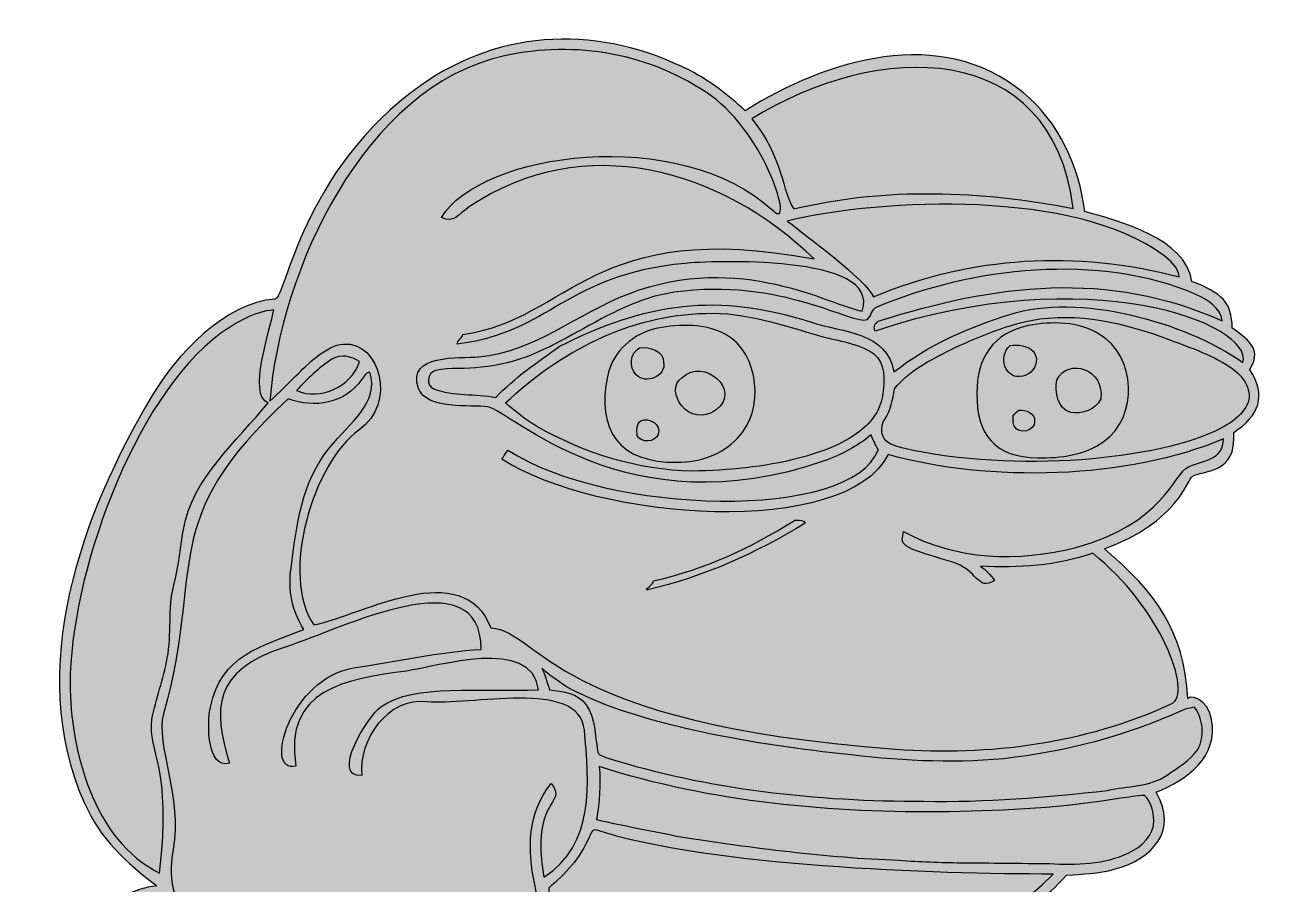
# Model space of a CAD drawing. Header units: millimetres. Extents: x 647 to 815, y -242 to -158.
# Drawn here: x 647.4 to 727.4, y -213.1 to -157.7 of the extents above; entities that cross this region are included whole.
import ezdxf

# ---------------------------------------------------------------- set-up
doc = ezdxf.new("R2010")
doc.units = ezdxf.units.MM
doc.header["$MEASUREMENT"] = 0
doc.layers.add('layer 1', color=7, linetype='Continuous')

msp = doc.modelspace()

# ---------------------------------------------------------------- hatches: boundary and pattern name
at = {"layer": 'layer 1', "true_color": 0x2b2a29}
h = msp.add_hatch(color=250, dxfattribs=at)
edge = h.paths.add_edge_path()
edge.add_spline(control_points=[(672.9236, -161.6223), (678.1818, -157.8823), (684.5493, -157.7647), (690.2708, -160.6654), (691.5918, -161.325), (692.734, -162.2685), (693.8283, -163.2462), (699.0437, -159.9376), (706.4631, -157.7166), (711.7139, -162.0761), (714.0179, -163.9541), (715.3211, -166.8299), (715.6889, -169.7392), (717.9255, -170.3782), (722.1849, -171.4619), (722.5911, -174.2448), (724.4732, -174.9637), (725.1777, -175.57), (725.1836, -177.2403), (726.4699, -178.1506), (727.0404, -178.705), (726.3107, -179.9286), (727.434, -181.6205), (726.9055, -182.8877), (725.2784, -183.9654), (725.5071, -186.696), (723.2486, -186.3629), (722.6062, -186.7979), (722.3215, -186.9907), (721.672, -189.716), (716.9685, -191.4657), (720.2661, -194.2805), (722.0632, -196.6981), (722.3326, -201.098), (722.4755, -200.8804), (723.5784, -201.0643), (723.8525, -202.441), (724.3248, -204.813), (722.2703, -206.3617), (720.2808, -207.1387), (721.7533, -209.6382), (720.0034, -211.4451), (717.592, -212.0967), (716.589, -212.3801), (715.5412, -212.4035), (714.5087, -212.4729), (711.981, -215.3355), (708.4218, -217.003), (704.8331, -218.1104), (708.565, -219.0922), (710.0463, -221.0493), (710.6793, -224.6895), (711.4827, -229.3082), (698.9476, -231.0301), (696.3758, -231.3199), (690.1151, -231.9863), (683.7911, -231.9366), (677.5153, -231.4943), (676.5212, -234.1286), (677.2384, -235.5608), (676.7215, -237.6952), (675.7296, -241.797), (660.4307, -240.3247), (659.3779, -235.1192), (659.1608, -234.0548), (659.3568, -229.8186), (659.6414, -228.5353), (657.1019, -227.8042), (654.5838, -226.879), (652.351, -225.4436), (649.6288, -223.4568), (648.6743, -222.9007), (649.8053, -219.3635), (650.7042, -216.6191), (652.8706, -213.4303), (655.9264, -213.1656), (653.9417, -211.67), (652.2919, -210.1419), (651.2522, -207.8033), (647.4285, -199.2059), (651.1085, -189.161), (655.6215, -181.5947), (657.1452, -179.0404), (660.3131, -175.5644), (663.5517, -175.3769), (664.2078, -175.3388), (665.2642, -167.0586), (672.9236, -161.6223)], knot_values=[0, 0, 0, 0, 0.0344828, 0.0344828, 0.0344828, 0.0689655, 0.0689655, 0.0689655, 0.1034483, 0.1034483, 0.1034483, 0.137931, 0.137931, 0.137931, 0.1724138, 0.1724138, 0.1724138, 0.2068966, 0.2068966, 0.2068966, 0.2413793, 0.2413793, 0.2413793, 0.2758621, 0.2758621, 0.2758621, 0.3103448, 0.3103448, 0.3103448, 0.3448276, 0.3448276, 0.3448276, 0.3793103, 0.3793103, 0.3793103, 0.4137931, 0.4137931, 0.4137931, 0.4482759, 0.4482759, 0.4482759, 0.4827586, 0.4827586, 0.4827586, 0.5172414, 0.5172414, 0.5172414, 0.5517241, 0.5517241, 0.5517241, 0.5862069, 0.5862069, 0.5862069, 0.6206897, 0.6206897, 0.6206897, 0.6551724, 0.6551724, 0.6551724, 0.6896552, 0.6896552, 0.6896552, 0.7241379, 0.7241379, 0.7241379, 0.7586207, 0.7586207, 0.7586207, 0.7931034, 0.7931034, 0.7931034, 0.8275862, 0.8275862, 0.8275862, 0.862069, 0.862069, 0.862069, 0.8965517, 0.8965517, 0.8965517, 0.9310345, 0.9310345, 0.9310345, 0.9655172, 0.9655172, 0.9655172, 1, 1, 1, 1], degree=3, periodic=1)
h = msp.add_hatch(color=250, dxfattribs=at)
edge = h.paths.add_edge_path()
edge.add_spline(control_points=[(691.6184, -162.2899), (695.1413, -164.7787), (697.0167, -170.9866), (695.6334, -169.7029), (689.5742, -164.082), (676.7531, -165.9411), (674.255, -170.1289), (675.0827, -170.5223), (675.2981, -169.9454), (676.07, -169.4243), (683.4128, -164.4659), (692.3161, -167.0039), (698.2587, -172.7925), (683.8876, -170.0907), (682.6438, -176.6716), (675.6327, -177.6535), (675.6378, -177.8739), (675.2579, -178.0556), (675.2711, -178.276), (681.3123, -177.5256), (682.2211, -173.8069), (689.9241, -173.0765), (691.4472, -172.9317), (702.6716, -172.4294), (701.3454, -176.1445), (699.2862, -175.7976), (693.5439, -172.275), (686.3256, -175.0305), (683.0101, -176.296), (680.2904, -178.762), (676.6501, -179.1016), (675.4452, -179.214), (671.9746, -178.8472), (672.7863, -181.1305), (673.2826, -182.5276), (676.1473, -182.1595), (677.2504, -182.3239), (678.6895, -182.5391), (686.1927, -190.2406), (698.9088, -185.7966), (700.0043, -185.422), (701.0352, -184.8601), (701.9238, -184.1176), (702.0518, -184.444), (702.2056, -184.7623), (702.3945, -185.059), (700.7172, -189.7136), (684.901, -189.2625), (678.538, -185.097), (678.4006, -185.2845), (678.2745, -185.4783), (678.1555, -185.6774), (684.286, -189.6655), (700.2892, -190.8354), (703.0212, -185.3906), (709.4555, -187.1885), (718.4913, -187.0232), (724.6151, -184.3694), (724.6298, -185.7468), (723.3712, -185.7325), (722.3608, -186.1812), (721.4291, -186.595), (720.739, -189.8622), (715.1024, -191.3715), (711.4539, -192.3212), (707.3675, -192.2135), (704.0222, -190.3338), (703.8475, -191.2167), (703.6148, -191.2705), (707.0426, -192.2779), (708.9145, -192.828), (708.7135, -194.2058), (709.8792, -193.5077), (709.64, -193.1402), (709.3169, -192.8431), (708.9786, -192.5697), (711.4089, -192.7141), (713.887, -192.5431), (716.201, -191.746), (720.5074, -195.1659), (722.7183, -200.7687), (721.2468, -201.4497), (715.7552, -203.991), (709.5069, -204.801), (703.5068, -204.357), (681.201, -202.7069), (680.7411, -196.8284), (677.439, -196.5483), (675.5929, -191.9073), (669.2918, -195.6767), (666.0413, -196.3607), (663.8381, -193.2029), (665.9901, -185.8949), (668.9471, -183.8109), (671.4002, -182.082), (670.3074, -178.1034), (667.9526, -178.2728), (666.8325, -178.3535), (665.6099, -179.6015), (664.8768, -180.3239), (664.324, -180.8684), (663.7881, -181.4329), (663.2084, -181.9445), (663.8639, -173.6251), (669.2191, -161.7152), (678.3213, -159.7132), (682.8913, -158.7083), (687.7502, -159.5569), (691.6184, -162.2899)], knot_values=[0, 0, 0, 0, 0.0277778, 0.0277778, 0.0277778, 0.0555556, 0.0555556, 0.0555556, 0.0833333, 0.0833333, 0.0833333, 0.1111111, 0.1111111, 0.1111111, 0.1388889, 0.1388889, 0.1388889, 0.1666667, 0.1666667, 0.1666667, 0.1944444, 0.1944444, 0.1944444, 0.2222222, 0.2222222, 0.2222222, 0.25, 0.25, 0.25, 0.2777778, 0.2777778, 0.2777778, 0.3055556, 0.3055556, 0.3055556, 0.3333333, 0.3333333, 0.3333333, 0.3611111, 0.3611111, 0.3611111, 0.3888889, 0.3888889, 0.3888889, 0.4166667, 0.4166667, 0.4166667, 0.4444444, 0.4444444, 0.4444444, 0.4722222, 0.4722222, 0.4722222, 0.5, 0.5, 0.5, 0.5277778, 0.5277778, 0.5277778, 0.5555556, 0.5555556, 0.5555556, 0.5833333, 0.5833333, 0.5833333, 0.6111111, 0.6111111, 0.6111111, 0.6388889, 0.6388889, 0.6388889, 0.6666667, 0.6666667, 0.6666667, 0.6944444, 0.6944444, 0.6944444, 0.7222222, 0.7222222, 0.7222222, 0.75, 0.75, 0.75, 0.7777778, 0.7777778, 0.7777778, 0.8055556, 0.8055556, 0.8055556, 0.8333333, 0.8333333, 0.8333333, 0.8611111, 0.8611111, 0.8611111, 0.8888889, 0.8888889, 0.8888889, 0.9166667, 0.9166667, 0.9166667, 0.9444444, 0.9444444, 0.9444444, 0.9722222, 0.9722222, 0.9722222, 1, 1, 1, 1], degree=3, periodic=1)
h = msp.add_hatch(color=250, dxfattribs=at)
edge = h.paths.add_edge_path()
edge.add_spline(control_points=[(694.2392, -163.7784), (702.334, -158.7324), (713.5664, -158.5491), (714.9462, -169.5354), (708.9676, -168.3988), (702.9241, -168.1381), (696.9497, -169.5735), (696.234, -168.6111), (696.2262, -166.0964), (694.2392, -163.7784)], knot_values=[0, 0, 0, 0, 0.3333333, 0.3333333, 0.3333333, 0.6666667, 0.6666667, 0.6666667, 1, 1, 1, 1], degree=3, periodic=1)
h = msp.add_hatch(color=250, dxfattribs=at)
edge = h.paths.add_edge_path()
edge.add_spline(control_points=[(696.5234, -170.3527), (702.7642, -168.8488), (715.0825, -168.3694), (720.7064, -172.5208), (721.1655, -172.8853), (721.7127, -173.3099), (721.7676, -173.9397), (715.1676, -172.2111), (708.3832, -172.586), (702.0795, -175.2261), (701.6387, -174.1773), (697.6697, -171.2351), (696.5234, -170.3527)], knot_values=[0, 0, 0, 0, 0.25, 0.25, 0.25, 0.5, 0.5, 0.5, 0.75, 0.75, 0.75, 1, 1, 1, 1], degree=3, periodic=1)
h = msp.add_hatch(color=250, dxfattribs=at)
edge = h.paths.add_edge_path()
edge.add_spline(control_points=[(676.8229, -179.7583), (681.4268, -179.4288), (684.7169, -175.5798), (689.2496, -174.9374), (696.1263, -173.963), (700.9053, -177.1407), (701.6572, -176.7095), (701.9142, -176.4777), (701.9473, -176.0416), (702.2887, -175.9008), (708.3039, -173.3471), (716.6869, -172.3551), (722.8844, -175.1001), (723.6088, -175.4266), (724.4294, -175.919), (724.5403, -176.7858), (717.2348, -173.4675), (709.8554, -174.4134), (702.3844, -176.8056), (702.098, -176.9943), (702.0949, -177.2201), (702.1858, -177.4339), (715.843, -172.8784), (726.5796, -176.9484), (725.8683, -179.4579), (722.0815, -176.8061), (715.2849, -174.9659), (710.8684, -176.3598), (708.2163, -177.2119), (705.5893, -178.3192), (703.3977, -180.0714), (702.9602, -177.4913), (700.1106, -177.5242), (698.0815, -176.8705), (692.0758, -174.9354), (687.4636, -175.5612), (681.8421, -178.4384), (680.4179, -179.4462), (678.9658, -180.4409), (677.7542, -181.7111), (676.4347, -181.4553), (675.0373, -181.6408), (673.7659, -181.1571), (673.2223, -180.9747), (673.35, -180.1043), (673.8736, -179.9818), (674.8383, -179.7479), (675.8464, -179.9188), (676.8229, -179.7583)], knot_values=[0, 0, 0, 0, 0.0625, 0.0625, 0.0625, 0.125, 0.125, 0.125, 0.1875, 0.1875, 0.1875, 0.25, 0.25, 0.25, 0.3125, 0.3125, 0.3125, 0.375, 0.375, 0.375, 0.4375, 0.4375, 0.4375, 0.5, 0.5, 0.5, 0.5625, 0.5625, 0.5625, 0.625, 0.625, 0.625, 0.6875, 0.6875, 0.6875, 0.75, 0.75, 0.75, 0.8125, 0.8125, 0.8125, 0.875, 0.875, 0.875, 0.9375, 0.9375, 0.9375, 1, 1, 1, 1], degree=3, periodic=1)
h = msp.add_hatch(color=250, dxfattribs=at)
edge = h.paths.add_edge_path()
edge.add_spline(control_points=[(660.0557, -177.5715), (661.08, -176.8687), (662.1858, -176.1761), (663.4572, -176.0795), (663.2672, -177.2688), (661.7301, -181.5874), (663.1026, -182.0571), (661.1057, -184.5005), (658.1878, -186.9441), (657.6353, -190.2126), (657.4467, -191.4127), (657.3273, -192.6261), (657.0192, -193.8047), (656.626, -195.3413), (656.9078, -196.9457), (656.5978, -198.4942), (656.3721, -199.8383), (655.8519, -201.1163), (655.61, -202.4559), (655.358, -204.6086), (656.9276, -205.4093), (656.1039, -212.3368), (651.861, -210.2644), (650.3482, -204.3804), (650.3451, -200.1488), (650.3412, -193.3809), (654.3154, -181.8251), (660.0557, -177.5715)], knot_values=[0, 0, 0, 0, 0.1111111, 0.1111111, 0.1111111, 0.2222222, 0.2222222, 0.2222222, 0.3333333, 0.3333333, 0.3333333, 0.4444444, 0.4444444, 0.4444444, 0.5555556, 0.5555556, 0.5555556, 0.6666667, 0.6666667, 0.6666667, 0.7777778, 0.7777778, 0.7777778, 0.8888889, 0.8888889, 0.8888889, 1, 1, 1, 1], degree=3, periodic=1)
h = msp.add_hatch(color=250, dxfattribs=at)
edge = h.paths.add_edge_path()
edge.add_spline(control_points=[(678.3918, -182.0666), (679.0267, -182.5939), (679.6385, -183.1589), (680.3713, -183.5502), (683.4215, -185.3088), (686.8971, -186.3977), (690.4295, -186.4562), (692.7206, -186.4028), (695.0229, -186.2006), (697.2476, -185.6305), (698.6347, -185.2575), (700.0323, -184.78), (701.1846, -183.8982), (701.9617, -183.3063), (702.5914, -182.4494), (702.6891, -181.4547), (702.7955, -180.588), (702.8584, -179.5005), (702.0959, -178.8987), (701.1013, -178.1909), (699.8383, -178.0965), (698.6979, -177.7584), (696.2677, -177.0804), (693.8242, -176.1923), (691.2617, -176.2995), (686.4133, -176.3942), (681.8464, -178.7598), (678.3918, -182.0666)], knot_values=[0, 0, 0, 0, 0.1111111, 0.1111111, 0.1111111, 0.2222222, 0.2222222, 0.2222222, 0.3333333, 0.3333333, 0.3333333, 0.4444444, 0.4444444, 0.4444444, 0.5555556, 0.5555556, 0.5555556, 0.6666667, 0.6666667, 0.6666667, 0.7777778, 0.7777778, 0.7777778, 0.8888889, 0.8888889, 0.8888889, 1, 1, 1, 1], degree=3, periodic=1)
h = msp.add_hatch(color=250, dxfattribs=at)
edge = h.paths.add_edge_path()
edge.add_spline(control_points=[(712.234, -176.7506), (710.4154, -177.1119), (708.7081, -177.8727), (707.0307, -178.6419), (705.738, -179.3197), (704.3453, -179.9878), (703.4352, -181.1665), (703.311, -181.8263), (703.2016, -182.5057), (702.8305, -183.0826), (702.449, -183.5882), (702.5551, -184.4768), (703.1949, -184.7185), (704.1281, -185.0633), (705.118, -185.2276), (706.0957, -185.3918), (709.915, -185.9406), (713.8105, -185.9833), (717.6413, -185.5026), (719.7433, -185.2176), (721.86, -184.8313), (723.8242, -183.9992), (724.726, -183.595), (725.6789, -183.0826), (726.1548, -182.1725), (726.5194, -181.314), (725.9609, -180.4107), (725.273, -179.9118), (724.0246, -179.0033), (722.5347, -178.5242), (721.1092, -177.9738), (718.2945, -176.9393), (715.2359, -176.1768), (712.234, -176.7506)], knot_values=[0, 0, 0, 0, 0.0909091, 0.0909091, 0.0909091, 0.1818182, 0.1818182, 0.1818182, 0.2727273, 0.2727273, 0.2727273, 0.3636364, 0.3636364, 0.3636364, 0.4545455, 0.4545455, 0.4545455, 0.5454545, 0.5454545, 0.5454545, 0.6363636, 0.6363636, 0.6363636, 0.7272727, 0.7272727, 0.7272727, 0.8181818, 0.8181818, 0.8181818, 0.9090909, 0.9090909, 0.9090909, 1, 1, 1, 1], degree=3, periodic=1)
h = msp.add_hatch(color=250, dxfattribs=at)
edge = h.paths.add_edge_path()
edge.add_spline(control_points=[(712.0665, -177.0853), (713.5799, -176.8018), (715.2724, -176.8035), (716.6232, -177.6355), (718.9954, -179.0331), (719.1613, -182.9584), (716.915, -184.5495), (715.6934, -185.4332), (714.1306, -185.6305), (712.6615, -185.5906), (709.9284, -185.5906), (708.6843, -184.089), (708.7447, -181.4416), (708.7168, -179.174), (709.8069, -177.5273), (712.0665, -177.0853)], knot_values=[0, 0, 0, 0, 0.2, 0.2, 0.2, 0.4, 0.4, 0.4, 0.6, 0.6, 0.6, 0.8, 0.8, 0.8, 1, 1, 1, 1], degree=3, periodic=1)
h = msp.add_hatch(color=250, dxfattribs=at)
edge = h.paths.add_edge_path()
edge.add_spline(control_points=[(688.1901, -177.2445), (689.6356, -176.9712), (691.2388, -176.9443), (692.5678, -177.6589), (694.7594, -178.8818), (695.0815, -182.5561), (693.3304, -184.3374), (692.3376, -185.3968), (690.8658, -185.9038), (689.4337, -185.8859), (685.7607, -185.9413), (684.1936, -183.8627), (684.9679, -180.2794), (685.2993, -178.7197), (686.6569, -177.5512), (688.1901, -177.2445)], knot_values=[0, 0, 0, 0, 0.2, 0.2, 0.2, 0.4, 0.4, 0.4, 0.6, 0.6, 0.6, 0.8, 0.8, 0.8, 1, 1, 1, 1], degree=3, periodic=1)
h = msp.add_hatch(color=250, dxfattribs=at)
edge = h.paths.add_edge_path()
edge.add_spline(control_points=[(710.8834, -178.3585), (710.0391, -179.1372), (710.6197, -180.4609), (711.4797, -180.3608), (712.6741, -180.3696), (713.1807, -178.5242), (711.4792, -178.3539), (711.3044, -178.3365), (711.1062, -178.3367), (710.8834, -178.3585)], knot_values=[0, 0, 0, 0, 0.3333333, 0.3333333, 0.3333333, 0.6666667, 0.6666667, 0.6666667, 1, 1, 1, 1], degree=3, periodic=1)
h = msp.add_hatch(color=250, dxfattribs=at)
edge = h.paths.add_edge_path()
edge.add_spline(control_points=[(667.2066, -179.2457), (667.7586, -178.8811), (668.4713, -179.06), (668.9853, -179.4064), (668.4432, -181.0011), (666.4987, -181.931), (664.9274, -181.2731), (665.6069, -180.5186), (666.353, -179.8012), (667.2066, -179.2457)], knot_values=[0, 0, 0, 0, 0.3333333, 0.3333333, 0.3333333, 0.6666667, 0.6666667, 0.6666667, 1, 1, 1, 1], degree=3, periodic=1)
h = msp.add_hatch(color=250, dxfattribs=at)
edge = h.paths.add_edge_path()
edge.add_spline(control_points=[(687.0182, -178.5142), (686.3965, -178.8573), (686.3153, -179.7705), (686.8079, -180.2595), (687.3813, -180.8979), (688.754, -180.349), (688.5681, -179.451), (688.583, -178.7114), (687.6352, -178.4146), (687.0182, -178.5142)], knot_values=[0, 0, 0, 0, 0.3333333, 0.3333333, 0.3333333, 0.6666667, 0.6666667, 0.6666667, 1, 1, 1, 1], degree=3, periodic=1)
h = msp.add_hatch(color=250, dxfattribs=at)
edge = h.paths.add_edge_path()
edge.add_spline(control_points=[(689.7483, -180.4552), (688.5414, -181.2301), (690.1929, -183.8072), (691.9698, -182.4913), (693.604, -181.2816), (691.1546, -179.0491), (689.7483, -180.4552)], knot_values=[0, 0, 0, 0, 0.5, 0.5, 0.5, 1, 1, 1, 1], degree=3, periodic=1)
h = msp.add_hatch(color=250, dxfattribs=at)
edge = h.paths.add_edge_path()
edge.add_spline(control_points=[(713.89, -180.591), (713.7466, -181.36), (713.9056, -182.4326), (714.7934, -182.6715), (715.521, -182.814), (716.3881, -182.5057), (716.7129, -181.8029), (717.0076, -179.9096), (714.6121, -179.0917), (713.89, -180.591)], knot_values=[0, 0, 0, 0, 0.3333333, 0.3333333, 0.3333333, 0.6666667, 0.6666667, 0.6666667, 1, 1, 1, 1], degree=3, periodic=1)
h = msp.add_hatch(color=250, dxfattribs=at)
edge = h.paths.add_edge_path()
edge.add_spline(control_points=[(669.1362, -180.5388), (669.2819, -180.3647), (669.3948, -180.1211), (669.6483, -180.0929), (670.2704, -182.0223), (668.397, -183.3012), (667.0443, -184.9531), (665.2502, -187.1437), (664.9145, -189.9809), (664.5693, -192.6744), (664.3729, -194.2076), (664.6125, -195.3356), (665.3916, -196.6556), (662.6626, -197.7362), (660.0595, -198.2946), (659.3761, -201.6519), (659.1554, -202.6395), (659.1332, -205.6507), (660.6014, -205.2687), (659.5475, -201.7236), (659.4913, -199.3152), (664.1998, -197.7845), (668.0347, -196.5381), (676.8244, -191.996), (676.8092, -197.9405), (674.1225, -198.0858), (671.3657, -198.7073), (668.7001, -199.1091), (664.4526, -199.7492), (662.768, -205.998), (664.8778, -205.4461), (664.0851, -200.4835), (668.1172, -199.8471), (672.0009, -199.3276), (674.0045, -199.0597), (680.0665, -197.0671), (680.5026, -200.5344), (676.7901, -200.7056), (672.5186, -200.1019), (670.3559, -201.6353), (669.4832, -202.2588), (667.0844, -206.1738), (669.1264, -206.0594), (668.9075, -203.7633), (670.7864, -201.0136), (673.3365, -201.3038), (676.0031, -201.6075), (683.1601, -199.7807), (683.4614, -203.1273), (683.7646, -206.4952), (684.1572, -210.4956), (680.8523, -212.6104), (679.9482, -207.4699), (682.4443, -207.967), (681.3196, -206.5651), (679.8013, -208.5313), (679.7731, -210.7421), (680.2654, -213.0844), (681.0092, -216.6234), (680.5496, -224.1362), (678.9775, -227.6982), (678.4106, -227.6947), (677.6579, -227.1828), (677.3016, -227.8554), (676.6722, -226.2828), (675.4936, -227.2505), (674.5283, -226.3307), (673.7358, -225.5752), (674.0723, -224.3992), (672.8708, -223.9435), (672.1459, -223.6687), (671.979, -223.1546), (671.8712, -222.4867), (671.5861, -222.3787), (671.2811, -222.3373), (670.9844, -222.2759), (670.928, -222.4419), (670.8702, -222.609), (670.8105, -222.7749), (670.2593, -223.6227), (669.5219, -223.326), (668.6984, -223.2077), (668.413, -223.1667), (668.0137, -223.1749), (667.7337, -222.9821), (667.3093, -222.6902), (666.9972, -222.0381), (666.9829, -221.56), (665.8035, -221.3302), (666.2086, -221.7846), (665.2758, -222.4198), (664.959, -222.6358), (664.7466, -222.4924), (664.4017, -222.7556), (663.762, -223.244), (663.5584, -224.1092), (663.0377, -224.2104), (662.31, -224.2337), (661.5806, -224.1358), (660.8514, -224.1624), (659.8431, -216.0966), (656.1014, -215.3523), (656.9757, -210.7985), (657.6064, -207.514), (655.8047, -204.0617), (656.3592, -202.0795), (659.0509, -192.4577), (655.8379, -189.7048), (664.3888, -181.8001), (666.1279, -182.4114), (668.0002, -182.1498), (669.1362, -180.5388)], knot_values=[0, 0, 0, 0, 0.027027, 0.027027, 0.027027, 0.0540541, 0.0540541, 0.0540541, 0.0810811, 0.0810811, 0.0810811, 0.1081081, 0.1081081, 0.1081081, 0.1351351, 0.1351351, 0.1351351, 0.1621622, 0.1621622, 0.1621622, 0.1891892, 0.1891892, 0.1891892, 0.2162162, 0.2162162, 0.2162162, 0.2432432, 0.2432432, 0.2432432, 0.2702703, 0.2702703, 0.2702703, 0.2972973, 0.2972973, 0.2972973, 0.3243243, 0.3243243, 0.3243243, 0.3513514, 0.3513514, 0.3513514, 0.3783784, 0.3783784, 0.3783784, 0.4054054, 0.4054054, 0.4054054, 0.4324324, 0.4324324, 0.4324324, 0.4594595, 0.4594595, 0.4594595, 0.4864865, 0.4864865, 0.4864865, 0.5135135, 0.5135135, 0.5135135, 0.5405405, 0.5405405, 0.5405405, 0.5675676, 0.5675676, 0.5675676, 0.5945946, 0.5945946, 0.5945946, 0.6216216, 0.6216216, 0.6216216, 0.6486486, 0.6486486, 0.6486486, 0.6756757, 0.6756757, 0.6756757, 0.7027027, 0.7027027, 0.7027027, 0.7297297, 0.7297297, 0.7297297, 0.7567568, 0.7567568, 0.7567568, 0.7837838, 0.7837838, 0.7837838, 0.8108108, 0.8108108, 0.8108108, 0.8378378, 0.8378378, 0.8378378, 0.8648649, 0.8648649, 0.8648649, 0.8918919, 0.8918919, 0.8918919, 0.9189189, 0.9189189, 0.9189189, 0.9459459, 0.9459459, 0.9459459, 0.972973, 0.972973, 0.972973, 1, 1, 1, 1], degree=3, periodic=1)
h = msp.add_hatch(color=250, dxfattribs=at)
edge = h.paths.add_edge_path()
edge.add_spline(control_points=[(687.0944, -183.2152), (686.7696, -183.4356), (686.8576, -183.8468), (686.8623, -184.1784), (687.1724, -184.6525), (687.9813, -184.6295), (688.2067, -184.0986), (688.4604, -183.4456), (687.6401, -182.9699), (687.0944, -183.2152)], knot_values=[0, 0, 0, 0, 0.3333333, 0.3333333, 0.3333333, 0.6666667, 0.6666667, 0.6666667, 1, 1, 1, 1], degree=3, periodic=1)
h = msp.add_hatch(color=250, dxfattribs=at)
edge = h.paths.add_edge_path()
edge.add_spline(control_points=[(711.4333, -182.5341), (711.314, -182.6417), (711.1965, -182.7511), (711.0769, -182.8587), (711.1019, -183.0943), (711.0074, -183.3777), (711.1665, -183.5799), (711.4548, -184.1186), (712.4826, -183.8982), (712.461, -183.2636), (712.5092, -182.7195), (711.8826, -182.4793), (711.4333, -182.5341)], knot_values=[0, 0, 0, 0, 0.25, 0.25, 0.25, 0.5, 0.5, 0.5, 0.75, 0.75, 0.75, 1, 1, 1, 1], degree=3, periodic=1)
h = msp.add_hatch(color=250, dxfattribs=at)
edge = h.paths.add_edge_path()
edge.add_spline(control_points=[(687.9151, -193.5243), (687.9677, -193.7233), (687.2226, -194.1428), (687.5456, -194.1014), (691.1359, -193.2642), (694.5425, -191.7342), (697.6789, -189.8099), (697.5708, -189.6107), (697.4333, -189.6126), (697.0415, -189.6086), (693.9106, -191.5283), (691.495, -192.6758), (687.9151, -193.5243)], knot_values=[0, 0, 0, 0, 0.25, 0.25, 0.25, 0.5, 0.5, 0.5, 0.75, 0.75, 0.75, 1, 1, 1, 1], degree=3, periodic=1)
h = msp.add_hatch(color=250, dxfattribs=at)
edge = h.paths.add_edge_path()
edge.add_spline(control_points=[(680.7295, -199.1539), (681.4091, -199.7406), (682.1284, -200.2914), (682.9443, -200.6771), (685.354, -201.8576), (687.9649, -202.5586), (690.5726, -203.1569), (693.6857, -203.8567), (696.8467, -204.3223), (700.0191, -204.6554), (703.4772, -205.0996), (706.9831, -205.2969), (710.4608, -204.9738), (714.4276, -204.5445), (718.3375, -203.5233), (721.9679, -201.8606), (722.2198, -201.7562), (722.4883, -201.71), (722.7536, -201.6501), (723.3205, -202.4361), (723.4315, -203.535), (722.9608, -204.3918), (722.4587, -205.098), (721.6944, -205.5504), (720.9915, -206.0297), (719.8644, -206.814), (718.4306, -206.706), (717.1491, -207.0209), (713.2258, -207.4733), (709.2803, -207.7833), (705.3288, -207.7172), (698.42, -207.7154), (691.4493, -206.9813), (684.8403, -204.8942), (684.6415, -204.7831), (684.3132, -204.7465), (684.3115, -204.4582), (684.1409, -203.4622), (684.1909, -202.3546), (683.579, -201.4959), (683.0403, -200.7535), (682.0673, -200.6224), (681.222, -200.5461), (681.0776, -200.0754), (680.9202, -199.6079), (680.7295, -199.1539)], knot_values=[0, 0, 0, 0, 0.0666667, 0.0666667, 0.0666667, 0.1333333, 0.1333333, 0.1333333, 0.2, 0.2, 0.2, 0.2666667, 0.2666667, 0.2666667, 0.3333333, 0.3333333, 0.3333333, 0.4, 0.4, 0.4, 0.4666667, 0.4666667, 0.4666667, 0.5333333, 0.5333333, 0.5333333, 0.6, 0.6, 0.6, 0.6666667, 0.6666667, 0.6666667, 0.7333333, 0.7333333, 0.7333333, 0.8, 0.8, 0.8, 0.8666667, 0.8666667, 0.8666667, 0.9333333, 0.9333333, 0.9333333, 1, 1, 1, 1], degree=3, periodic=1)
h = msp.add_hatch(color=250, dxfattribs=at)
edge = h.paths.add_edge_path()
edge.add_spline(control_points=[(684.4244, -205.4777), (691.6865, -207.8233), (699.3845, -208.4679), (706.9814, -208.3983), (710.6661, -208.317), (714.3627, -208.1398), (718.0011, -207.523), (718.5117, -207.4684), (719.0155, -207.3507), (719.5311, -207.3374), (719.9456, -207.7356), (720.1228, -208.3685), (720.1362, -208.9371), (720.1562, -209.9084), (719.3488, -210.6595), (718.5234, -211.0325), (716.9485, -211.8016), (715.1501, -211.8149), (713.4377, -211.7335), (711.5367, -211.7102), (709.6334, -211.6871), (707.7323, -211.6789), (706.3929, -211.6541), (705.0552, -211.6108), (703.7176, -211.515), (698.9966, -211.3342), (694.3087, -210.724), (689.644, -210.0012), (687.8456, -209.6301), (686.0389, -209.3066), (684.2486, -208.8974), (684.4342, -207.7666), (684.5123, -206.6231), (684.4244, -205.4777)], knot_values=[0, 0, 0, 0, 0.0909091, 0.0909091, 0.0909091, 0.1818182, 0.1818182, 0.1818182, 0.2727273, 0.2727273, 0.2727273, 0.3636364, 0.3636364, 0.3636364, 0.4545455, 0.4545455, 0.4545455, 0.5454545, 0.5454545, 0.5454545, 0.6363636, 0.6363636, 0.6363636, 0.7272727, 0.7272727, 0.7272727, 0.8181818, 0.8181818, 0.8181818, 0.9090909, 0.9090909, 0.9090909, 1, 1, 1, 1], degree=3, periodic=1)
h = msp.add_hatch(color=250, dxfattribs=at)
edge = h.paths.add_edge_path()
edge.add_spline(control_points=[(683.7451, -210.0676), (683.8674, -209.8686), (683.9405, -209.4478), (684.2702, -209.5852), (691.502, -211.9187), (706.0358, -212.4099), (713.6466, -212.4035), (706.4075, -219.9596), (690.705, -219.9229), (681.0909, -219.4036), (681.0909, -219.4036), (681.1788, -213.295), (681.1788, -213.295), (682.2379, -212.4064), (683.2043, -211.3571), (683.7451, -210.0676)], knot_values=[0, 0, 0, 0, 0.2, 0.2, 0.2, 0.4, 0.4, 0.4, 0.6, 0.6, 0.6, 0.8, 0.8, 0.8, 1, 1, 1, 1], degree=3, periodic=1)

# ---------------------------------------------------------------- linework, layer by layer
at = {"layer": 'layer 1', "color": 250}
for points, knots in [([(672.9236, -161.6223), (678.1818, -157.8823), (684.5493, -157.7647), (690.2708, -160.6654), (691.5918, -161.325), (692.734, -162.2685), (693.8283, -163.2462), (699.0437, -159.9376), (706.4631, -157.7166), (711.7139, -162.0761), (714.0179, -163.9541), (715.3211, -166.8299), (715.6889, -169.7392), (717.9255, -170.3782), (722.1849, -171.4619), (722.5911, -174.2448), (724.4732, -174.9637), (725.1777, -175.57), (725.1836, -177.2403), (726.4699, -178.1506), (727.0404, -178.705), (726.3107, -179.9286), (727.434, -181.6205), (726.9055, -182.8877), (725.2784, -183.9654), (725.5071, -186.696), (723.2486, -186.3629), (722.6062, -186.7979), (722.3215, -186.9907), (721.672, -189.716), (716.9685, -191.4657), (720.2661, -194.2805), (722.0632, -196.6981), (722.3326, -201.098), (722.4755, -200.8804), (723.5784, -201.0643), (723.8525, -202.441), (724.3248, -204.813), (722.2703, -206.3617), (720.2808, -207.1387), (721.7533, -209.6382), (720.0034, -211.4451), (717.592, -212.0967), (716.589, -212.3801), (715.5412, -212.4035), (714.5087, -212.4729), (711.981, -215.3355), (708.4218, -217.003), (704.8331, -218.1104), (708.565, -219.0922), (710.0463, -221.0493), (710.6793, -224.6895), (711.4827, -229.3082), (698.9476, -231.0301), (696.3758, -231.3199), (690.1151, -231.9863), (683.7911, -231.9366), (677.5153, -231.4943), (676.5212, -234.1286), (677.2384, -235.5608), (676.7215, -237.6952), (675.7296, -241.797), (660.4307, -240.3247), (659.3779, -235.1192), (659.1608, -234.0548), (659.3568, -229.8186), (659.6414, -228.5353), (657.1019, -227.8042), (654.5838, -226.879), (652.351, -225.4436), (649.6288, -223.4568), (648.6743, -222.9007), (649.8053, -219.3635), (650.7042, -216.6191), (652.8706, -213.4303), (655.9264, -213.1656), (653.9417, -211.67), (652.2919, -210.1419), (651.2522, -207.8033), (647.4285, -199.2059), (651.1085, -189.161), (655.6215, -181.5947), (657.1452, -179.0404), (660.3131, -175.5644), (663.5517, -175.3769), (664.2078, -175.3388), (665.2642, -167.0586), (672.9236, -161.6223)], [0, 0, 0, 0, 0.0344828, 0.0344828, 0.0344828, 0.0689655, 0.0689655, 0.0689655, 0.1034483, 0.1034483, 0.1034483, 0.137931, 0.137931, 0.137931, 0.1724138, 0.1724138, 0.1724138, 0.2068966, 0.2068966, 0.2068966, 0.2413793, 0.2413793, 0.2413793, 0.2758621, 0.2758621, 0.2758621, 0.3103448, 0.3103448, 0.3103448, 0.3448276, 0.3448276, 0.3448276, 0.3793103, 0.3793103, 0.3793103, 0.4137931, 0.4137931, 0.4137931, 0.4482759, 0.4482759, 0.4482759, 0.4827586, 0.4827586, 0.4827586, 0.5172414, 0.5172414, 0.5172414, 0.5517241, 0.5517241, 0.5517241, 0.5862069, 0.5862069, 0.5862069, 0.6206897, 0.6206897, 0.6206897, 0.6551724, 0.6551724, 0.6551724, 0.6896552, 0.6896552, 0.6896552, 0.7241379, 0.7241379, 0.7241379, 0.7586207, 0.7586207, 0.7586207, 0.7931034, 0.7931034, 0.7931034, 0.8275862, 0.8275862, 0.8275862, 0.862069, 0.862069, 0.862069, 0.8965517, 0.8965517, 0.8965517, 0.9310345, 0.9310345, 0.9310345, 0.9655172, 0.9655172, 0.9655172, 1, 1, 1, 1]), ([(691.6184, -162.2899), (695.1413, -164.7787), (697.0167, -170.9866), (695.6334, -169.7029), (689.5742, -164.082), (676.7531, -165.9411), (674.255, -170.1289), (675.0827, -170.5223), (675.2981, -169.9454), (676.07, -169.4243), (683.4128, -164.4659), (692.3161, -167.0039), (698.2587, -172.7925), (683.8876, -170.0907), (682.6438, -176.6716), (675.6327, -177.6535), (675.6378, -177.8739), (675.2579, -178.0556), (675.2711, -178.276), (681.3123, -177.5256), (682.2211, -173.8069), (689.9241, -173.0765), (691.4472, -172.9317), (702.6716, -172.4294), (701.3454, -176.1445), (699.2862, -175.7976), (693.5439, -172.275), (686.3256, -175.0305), (683.0101, -176.296), (680.2904, -178.762), (676.6501, -179.1016), (675.4452, -179.214), (671.9746, -178.8472), (672.7863, -181.1305), (673.2826, -182.5276), (676.1473, -182.1595), (677.2504, -182.3239), (678.6895, -182.5391), (686.1927, -190.2406), (698.9088, -185.7966), (700.0043, -185.422), (701.0352, -184.8601), (701.9238, -184.1176), (702.0518, -184.444), (702.2056, -184.7623), (702.3945, -185.059), (700.7172, -189.7136), (684.901, -189.2625), (678.538, -185.097), (678.4006, -185.2845), (678.2745, -185.4783), (678.1555, -185.6774), (684.286, -189.6655), (700.2892, -190.8354), (703.0212, -185.3906), (709.4555, -187.1885), (718.4913, -187.0232), (724.6151, -184.3694), (724.6298, -185.7468), (723.3712, -185.7325), (722.3608, -186.1812), (721.4291, -186.595), (720.739, -189.8622), (715.1024, -191.3715), (711.4539, -192.3212), (707.3675, -192.2135), (704.0222, -190.3338), (703.8475, -191.2167), (703.6148, -191.2705), (707.0426, -192.2779), (708.9145, -192.828), (708.7135, -194.2058), (709.8792, -193.5077), (709.64, -193.1402), (709.3169, -192.8431), (708.9786, -192.5697), (711.4089, -192.7141), (713.887, -192.5431), (716.201, -191.746), (720.5074, -195.1659), (722.7183, -200.7687), (721.2468, -201.4497), (715.7552, -203.991), (709.5069, -204.801), (703.5068, -204.357), (681.201, -202.7069), (680.7411, -196.8284), (677.439, -196.5483), (675.5929, -191.9073), (669.2918, -195.6767), (666.0413, -196.3607), (663.8381, -193.2029), (665.9901, -185.8949), (668.9471, -183.8109), (671.4002, -182.082), (670.3074, -178.1034), (667.9526, -178.2728), (666.8325, -178.3535), (665.6099, -179.6015), (664.8768, -180.3239), (664.324, -180.8684), (663.7881, -181.4329), (663.2084, -181.9445), (663.8639, -173.6251), (669.2191, -161.7152), (678.3213, -159.7132), (682.8913, -158.7083), (687.7502, -159.5569), (691.6184, -162.2899)], [0, 0, 0, 0, 0.0277778, 0.0277778, 0.0277778, 0.0555556, 0.0555556, 0.0555556, 0.0833333, 0.0833333, 0.0833333, 0.1111111, 0.1111111, 0.1111111, 0.1388889, 0.1388889, 0.1388889, 0.1666667, 0.1666667, 0.1666667, 0.1944444, 0.1944444, 0.1944444, 0.2222222, 0.2222222, 0.2222222, 0.25, 0.25, 0.25, 0.2777778, 0.2777778, 0.2777778, 0.3055556, 0.3055556, 0.3055556, 0.3333333, 0.3333333, 0.3333333, 0.3611111, 0.3611111, 0.3611111, 0.3888889, 0.3888889, 0.3888889, 0.4166667, 0.4166667, 0.4166667, 0.4444444, 0.4444444, 0.4444444, 0.4722222, 0.4722222, 0.4722222, 0.5, 0.5, 0.5, 0.5277778, 0.5277778, 0.5277778, 0.5555556, 0.5555556, 0.5555556, 0.5833333, 0.5833333, 0.5833333, 0.6111111, 0.6111111, 0.6111111, 0.6388889, 0.6388889, 0.6388889, 0.6666667, 0.6666667, 0.6666667, 0.6944444, 0.6944444, 0.6944444, 0.7222222, 0.7222222, 0.7222222, 0.75, 0.75, 0.75, 0.7777778, 0.7777778, 0.7777778, 0.8055556, 0.8055556, 0.8055556, 0.8333333, 0.8333333, 0.8333333, 0.8611111, 0.8611111, 0.8611111, 0.8888889, 0.8888889, 0.8888889, 0.9166667, 0.9166667, 0.9166667, 0.9444444, 0.9444444, 0.9444444, 0.9722222, 0.9722222, 0.9722222, 1, 1, 1, 1]), ([(694.2392, -163.7784), (702.334, -158.7324), (713.5664, -158.5491), (714.9462, -169.5354), (708.9676, -168.3988), (702.9241, -168.1381), (696.9497, -169.5735), (696.234, -168.6111), (696.2262, -166.0964), (694.2392, -163.7784)], [0, 0, 0, 0, 0.3333333, 0.3333333, 0.3333333, 0.6666667, 0.6666667, 0.6666667, 1, 1, 1, 1]), ([(696.5234, -170.3527), (702.7642, -168.8488), (715.0825, -168.3694), (720.7064, -172.5208), (721.1655, -172.8853), (721.7127, -173.3099), (721.7676, -173.9397), (715.1676, -172.2111), (708.3832, -172.586), (702.0795, -175.2261), (701.6387, -174.1773), (697.6697, -171.2351), (696.5234, -170.3527)], [0, 0, 0, 0, 0.25, 0.25, 0.25, 0.5, 0.5, 0.5, 0.75, 0.75, 0.75, 1, 1, 1, 1]), ([(676.8229, -179.7583), (681.4268, -179.4288), (684.7169, -175.5798), (689.2496, -174.9374), (696.1263, -173.963), (700.9053, -177.1407), (701.6572, -176.7095), (701.9142, -176.4777), (701.9473, -176.0416), (702.2887, -175.9008), (708.3039, -173.3471), (716.6869, -172.3551), (722.8844, -175.1001), (723.6088, -175.4266), (724.4294, -175.919), (724.5403, -176.7858), (717.2348, -173.4675), (709.8554, -174.4134), (702.3844, -176.8056), (702.098, -176.9943), (702.0949, -177.2201), (702.1858, -177.4339), (715.843, -172.8784), (726.5796, -176.9484), (725.8683, -179.4579), (722.0815, -176.8061), (715.2849, -174.9659), (710.8684, -176.3598), (708.2163, -177.2119), (705.5893, -178.3192), (703.3977, -180.0714), (702.9602, -177.4913), (700.1106, -177.5242), (698.0815, -176.8705), (692.0758, -174.9354), (687.4636, -175.5612), (681.8421, -178.4384), (680.4179, -179.4462), (678.9658, -180.4409), (677.7542, -181.7111), (676.4347, -181.4553), (675.0373, -181.6408), (673.7659, -181.1571), (673.2223, -180.9747), (673.35, -180.1043), (673.8736, -179.9818), (674.8383, -179.7479), (675.8464, -179.9188), (676.8229, -179.7583)], [0, 0, 0, 0, 0.0625, 0.0625, 0.0625, 0.125, 0.125, 0.125, 0.1875, 0.1875, 0.1875, 0.25, 0.25, 0.25, 0.3125, 0.3125, 0.3125, 0.375, 0.375, 0.375, 0.4375, 0.4375, 0.4375, 0.5, 0.5, 0.5, 0.5625, 0.5625, 0.5625, 0.625, 0.625, 0.625, 0.6875, 0.6875, 0.6875, 0.75, 0.75, 0.75, 0.8125, 0.8125, 0.8125, 0.875, 0.875, 0.875, 0.9375, 0.9375, 0.9375, 1, 1, 1, 1]), ([(660.0557, -177.5715), (661.08, -176.8687), (662.1858, -176.1761), (663.4572, -176.0795), (663.2672, -177.2688), (661.7301, -181.5874), (663.1026, -182.0571), (661.1057, -184.5005), (658.1878, -186.9441), (657.6353, -190.2126), (657.4467, -191.4127), (657.3273, -192.6261), (657.0192, -193.8047), (656.626, -195.3413), (656.9078, -196.9457), (656.5978, -198.4942), (656.3721, -199.8383), (655.8519, -201.1163), (655.61, -202.4559), (655.358, -204.6086), (656.9276, -205.4093), (656.1039, -212.3368), (651.861, -210.2644), (650.3482, -204.3804), (650.3451, -200.1488), (650.3412, -193.3809), (654.3154, -181.8251), (660.0557, -177.5715)], [0, 0, 0, 0, 0.1111111, 0.1111111, 0.1111111, 0.2222222, 0.2222222, 0.2222222, 0.3333333, 0.3333333, 0.3333333, 0.4444444, 0.4444444, 0.4444444, 0.5555556, 0.5555556, 0.5555556, 0.6666667, 0.6666667, 0.6666667, 0.7777778, 0.7777778, 0.7777778, 0.8888889, 0.8888889, 0.8888889, 1, 1, 1, 1]), ([(678.3918, -182.0666), (679.0267, -182.5939), (679.6385, -183.1589), (680.3713, -183.5502), (683.4215, -185.3088), (686.8971, -186.3977), (690.4295, -186.4562), (692.7206, -186.4028), (695.0229, -186.2006), (697.2476, -185.6305), (698.6347, -185.2575), (700.0323, -184.78), (701.1846, -183.8982), (701.9617, -183.3063), (702.5914, -182.4494), (702.6891, -181.4547), (702.7955, -180.588), (702.8584, -179.5005), (702.0959, -178.8987), (701.1013, -178.1909), (699.8383, -178.0965), (698.6979, -177.7584), (696.2677, -177.0804), (693.8242, -176.1923), (691.2617, -176.2995), (686.4133, -176.3942), (681.8464, -178.7598), (678.3918, -182.0666)], [0, 0, 0, 0, 0.1111111, 0.1111111, 0.1111111, 0.2222222, 0.2222222, 0.2222222, 0.3333333, 0.3333333, 0.3333333, 0.4444444, 0.4444444, 0.4444444, 0.5555556, 0.5555556, 0.5555556, 0.6666667, 0.6666667, 0.6666667, 0.7777778, 0.7777778, 0.7777778, 0.8888889, 0.8888889, 0.8888889, 1, 1, 1, 1]), ([(712.234, -176.7506), (710.4154, -177.1119), (708.7081, -177.8727), (707.0307, -178.6419), (705.738, -179.3197), (704.3453, -179.9878), (703.4352, -181.1665), (703.311, -181.8263), (703.2016, -182.5057), (702.8305, -183.0826), (702.449, -183.5882), (702.5551, -184.4768), (703.1949, -184.7185), (704.1281, -185.0633), (705.118, -185.2276), (706.0957, -185.3918), (709.915, -185.9406), (713.8105, -185.9833), (717.6413, -185.5026), (719.7433, -185.2176), (721.86, -184.8313), (723.8242, -183.9992), (724.726, -183.595), (725.6789, -183.0826), (726.1548, -182.1725), (726.5194, -181.314), (725.9609, -180.4107), (725.273, -179.9118), (724.0246, -179.0033), (722.5347, -178.5242), (721.1092, -177.9738), (718.2945, -176.9393), (715.2359, -176.1768), (712.234, -176.7506)], [0, 0, 0, 0, 0.0909091, 0.0909091, 0.0909091, 0.1818182, 0.1818182, 0.1818182, 0.2727273, 0.2727273, 0.2727273, 0.3636364, 0.3636364, 0.3636364, 0.4545455, 0.4545455, 0.4545455, 0.5454545, 0.5454545, 0.5454545, 0.6363636, 0.6363636, 0.6363636, 0.7272727, 0.7272727, 0.7272727, 0.8181818, 0.8181818, 0.8181818, 0.9090909, 0.9090909, 0.9090909, 1, 1, 1, 1]), ([(712.0665, -177.0853), (713.5799, -176.8018), (715.2724, -176.8035), (716.6232, -177.6355), (718.9954, -179.0331), (719.1613, -182.9584), (716.915, -184.5495), (715.6934, -185.4332), (714.1306, -185.6305), (712.6615, -185.5906), (709.9284, -185.5906), (708.6843, -184.089), (708.7447, -181.4416), (708.7168, -179.174), (709.8069, -177.5273), (712.0665, -177.0853)], [0, 0, 0, 0, 0.2, 0.2, 0.2, 0.4, 0.4, 0.4, 0.6, 0.6, 0.6, 0.8, 0.8, 0.8, 1, 1, 1, 1]), ([(688.1901, -177.2445), (689.6356, -176.9712), (691.2388, -176.9443), (692.5678, -177.6589), (694.7594, -178.8818), (695.0815, -182.5561), (693.3304, -184.3374), (692.3376, -185.3968), (690.8658, -185.9038), (689.4337, -185.8859), (685.7607, -185.9413), (684.1936, -183.8627), (684.9679, -180.2794), (685.2993, -178.7197), (686.6569, -177.5512), (688.1901, -177.2445)], [0, 0, 0, 0, 0.2, 0.2, 0.2, 0.4, 0.4, 0.4, 0.6, 0.6, 0.6, 0.8, 0.8, 0.8, 1, 1, 1, 1]), ([(710.8834, -178.3585), (710.0391, -179.1372), (710.6197, -180.4609), (711.4797, -180.3608), (712.6741, -180.3696), (713.1807, -178.5242), (711.4792, -178.3539), (711.3044, -178.3365), (711.1062, -178.3367), (710.8834, -178.3585)], [0, 0, 0, 0, 0.3333333, 0.3333333, 0.3333333, 0.6666667, 0.6666667, 0.6666667, 1, 1, 1, 1]), ([(667.2066, -179.2457), (667.7586, -178.8811), (668.4713, -179.06), (668.9853, -179.4064), (668.4432, -181.0011), (666.4987, -181.931), (664.9274, -181.2731), (665.6069, -180.5186), (666.353, -179.8012), (667.2066, -179.2457)], [0, 0, 0, 0, 0.3333333, 0.3333333, 0.3333333, 0.6666667, 0.6666667, 0.6666667, 1, 1, 1, 1]), ([(687.0182, -178.5142), (686.3965, -178.8573), (686.3153, -179.7705), (686.8079, -180.2595), (687.3813, -180.8979), (688.754, -180.349), (688.5681, -179.451), (688.583, -178.7114), (687.6352, -178.4146), (687.0182, -178.5142)], [0, 0, 0, 0, 0.3333333, 0.3333333, 0.3333333, 0.6666667, 0.6666667, 0.6666667, 1, 1, 1, 1]), ([(689.7483, -180.4552), (688.5414, -181.2301), (690.1929, -183.8072), (691.9698, -182.4913), (693.604, -181.2816), (691.1546, -179.0491), (689.7483, -180.4552)], [0, 0, 0, 0, 0.5, 0.5, 0.5, 1, 1, 1, 1]), ([(713.89, -180.591), (713.7466, -181.36), (713.9056, -182.4326), (714.7934, -182.6715), (715.521, -182.814), (716.3881, -182.5057), (716.7129, -181.8029), (717.0076, -179.9096), (714.6121, -179.0917), (713.89, -180.591)], [0, 0, 0, 0, 0.3333333, 0.3333333, 0.3333333, 0.6666667, 0.6666667, 0.6666667, 1, 1, 1, 1]), ([(669.1362, -180.5388), (669.2819, -180.3647), (669.3948, -180.1211), (669.6483, -180.0929), (670.2704, -182.0223), (668.397, -183.3012), (667.0443, -184.9531), (665.2502, -187.1437), (664.9145, -189.9809), (664.5693, -192.6744), (664.3729, -194.2076), (664.6125, -195.3356), (665.3916, -196.6556), (662.6626, -197.7362), (660.0595, -198.2946), (659.3761, -201.6519), (659.1554, -202.6395), (659.1332, -205.6507), (660.6014, -205.2687), (659.5475, -201.7236), (659.4913, -199.3152), (664.1998, -197.7845), (668.0347, -196.5381), (676.8244, -191.996), (676.8092, -197.9405), (674.1225, -198.0858), (671.3657, -198.7073), (668.7001, -199.1091), (664.4526, -199.7492), (662.768, -205.998), (664.8778, -205.4461), (664.0851, -200.4835), (668.1172, -199.8471), (672.0009, -199.3276), (674.0045, -199.0597), (680.0665, -197.0671), (680.5026, -200.5344), (676.7901, -200.7056), (672.5186, -200.1019), (670.3559, -201.6353), (669.4832, -202.2588), (667.0844, -206.1738), (669.1264, -206.0594), (668.9075, -203.7633), (670.7864, -201.0136), (673.3365, -201.3038), (676.0031, -201.6075), (683.1601, -199.7807), (683.4614, -203.1273), (683.7646, -206.4952), (684.1572, -210.4956), (680.8523, -212.6104), (679.9482, -207.4699), (682.4443, -207.967), (681.3196, -206.5651), (679.8013, -208.5313), (679.7731, -210.7421), (680.2654, -213.0844), (681.0092, -216.6234), (680.5496, -224.1362), (678.9775, -227.6982), (678.4106, -227.6947), (677.6579, -227.1828), (677.3016, -227.8554), (676.6722, -226.2828), (675.4936, -227.2505), (674.5283, -226.3307), (673.7358, -225.5752), (674.0723, -224.3992), (672.8708, -223.9435), (672.1459, -223.6687), (671.979, -223.1546), (671.8712, -222.4867), (671.5861, -222.3787), (671.2811, -222.3373), (670.9844, -222.2759), (670.928, -222.4419), (670.8702, -222.609), (670.8105, -222.7749), (670.2593, -223.6227), (669.5219, -223.326), (668.6984, -223.2077), (668.413, -223.1667), (668.0137, -223.1749), (667.7337, -222.9821), (667.3093, -222.6902), (666.9972, -222.0381), (666.9829, -221.56), (665.8035, -221.3302), (666.2086, -221.7846), (665.2758, -222.4198), (664.959, -222.6358), (664.7466, -222.4924), (664.4017, -222.7556), (663.762, -223.244), (663.5584, -224.1092), (663.0377, -224.2104), (662.31, -224.2337), (661.5806, -224.1358), (660.8514, -224.1624), (659.8431, -216.0966), (656.1014, -215.3523), (656.9757, -210.7985), (657.6064, -207.514), (655.8047, -204.0617), (656.3592, -202.0795), (659.0509, -192.4577), (655.8379, -189.7048), (664.3888, -181.8001), (666.1279, -182.4114), (668.0002, -182.1498), (669.1362, -180.5388)], [0, 0, 0, 0, 0.027027, 0.027027, 0.027027, 0.0540541, 0.0540541, 0.0540541, 0.0810811, 0.0810811, 0.0810811, 0.1081081, 0.1081081, 0.1081081, 0.1351351, 0.1351351, 0.1351351, 0.1621622, 0.1621622, 0.1621622, 0.1891892, 0.1891892, 0.1891892, 0.2162162, 0.2162162, 0.2162162, 0.2432432, 0.2432432, 0.2432432, 0.2702703, 0.2702703, 0.2702703, 0.2972973, 0.2972973, 0.2972973, 0.3243243, 0.3243243, 0.3243243, 0.3513514, 0.3513514, 0.3513514, 0.3783784, 0.3783784, 0.3783784, 0.4054054, 0.4054054, 0.4054054, 0.4324324, 0.4324324, 0.4324324, 0.4594595, 0.4594595, 0.4594595, 0.4864865, 0.4864865, 0.4864865, 0.5135135, 0.5135135, 0.5135135, 0.5405405, 0.5405405, 0.5405405, 0.5675676, 0.5675676, 0.5675676, 0.5945946, 0.5945946, 0.5945946, 0.6216216, 0.6216216, 0.6216216, 0.6486486, 0.6486486, 0.6486486, 0.6756757, 0.6756757, 0.6756757, 0.7027027, 0.7027027, 0.7027027, 0.7297297, 0.7297297, 0.7297297, 0.7567568, 0.7567568, 0.7567568, 0.7837838, 0.7837838, 0.7837838, 0.8108108, 0.8108108, 0.8108108, 0.8378378, 0.8378378, 0.8378378, 0.8648649, 0.8648649, 0.8648649, 0.8918919, 0.8918919, 0.8918919, 0.9189189, 0.9189189, 0.9189189, 0.9459459, 0.9459459, 0.9459459, 0.972973, 0.972973, 0.972973, 1, 1, 1, 1]), ([(687.0944, -183.2152), (686.7696, -183.4356), (686.8576, -183.8468), (686.8623, -184.1784), (687.1724, -184.6525), (687.9813, -184.6295), (688.2067, -184.0986), (688.4604, -183.4456), (687.6401, -182.9699), (687.0944, -183.2152)], [0, 0, 0, 0, 0.3333333, 0.3333333, 0.3333333, 0.6666667, 0.6666667, 0.6666667, 1, 1, 1, 1]), ([(711.4333, -182.5341), (711.314, -182.6417), (711.1965, -182.7511), (711.0769, -182.8587), (711.1019, -183.0943), (711.0074, -183.3777), (711.1665, -183.5799), (711.4548, -184.1186), (712.4826, -183.8982), (712.461, -183.2636), (712.5092, -182.7195), (711.8826, -182.4793), (711.4333, -182.5341)], [0, 0, 0, 0, 0.25, 0.25, 0.25, 0.5, 0.5, 0.5, 0.75, 0.75, 0.75, 1, 1, 1, 1]), ([(687.9151, -193.5243), (687.9677, -193.7233), (687.2226, -194.1428), (687.5456, -194.1014), (691.1359, -193.2642), (694.5425, -191.7342), (697.6789, -189.8099), (697.5708, -189.6107), (697.4333, -189.6126), (697.0415, -189.6086), (693.9106, -191.5283), (691.495, -192.6758), (687.9151, -193.5243)], [0, 0, 0, 0, 0.25, 0.25, 0.25, 0.5, 0.5, 0.5, 0.75, 0.75, 0.75, 1, 1, 1, 1]), ([(680.7295, -199.1539), (681.4091, -199.7406), (682.1284, -200.2914), (682.9443, -200.6771), (685.354, -201.8576), (687.9649, -202.5586), (690.5726, -203.1569), (693.6857, -203.8567), (696.8467, -204.3223), (700.0191, -204.6554), (703.4772, -205.0996), (706.9831, -205.2969), (710.4608, -204.9738), (714.4276, -204.5445), (718.3375, -203.5233), (721.9679, -201.8606), (722.2198, -201.7562), (722.4883, -201.71), (722.7536, -201.6501), (723.3205, -202.4361), (723.4315, -203.535), (722.9608, -204.3918), (722.4587, -205.098), (721.6944, -205.5504), (720.9915, -206.0297), (719.8644, -206.814), (718.4306, -206.706), (717.1491, -207.0209), (713.2258, -207.4733), (709.2803, -207.7833), (705.3288, -207.7172), (698.42, -207.7154), (691.4493, -206.9813), (684.8403, -204.8942), (684.6415, -204.7831), (684.3132, -204.7465), (684.3115, -204.4582), (684.1409, -203.4622), (684.1909, -202.3546), (683.579, -201.4959), (683.0403, -200.7535), (682.0673, -200.6224), (681.222, -200.5461), (681.0776, -200.0754), (680.9202, -199.6079), (680.7295, -199.1539)], [0, 0, 0, 0, 0.0666667, 0.0666667, 0.0666667, 0.1333333, 0.1333333, 0.1333333, 0.2, 0.2, 0.2, 0.2666667, 0.2666667, 0.2666667, 0.3333333, 0.3333333, 0.3333333, 0.4, 0.4, 0.4, 0.4666667, 0.4666667, 0.4666667, 0.5333333, 0.5333333, 0.5333333, 0.6, 0.6, 0.6, 0.6666667, 0.6666667, 0.6666667, 0.7333333, 0.7333333, 0.7333333, 0.8, 0.8, 0.8, 0.8666667, 0.8666667, 0.8666667, 0.9333333, 0.9333333, 0.9333333, 1, 1, 1, 1]), ([(684.4244, -205.4777), (691.6865, -207.8233), (699.3845, -208.4679), (706.9814, -208.3983), (710.6661, -208.317), (714.3627, -208.1398), (718.0011, -207.523), (718.5117, -207.4684), (719.0155, -207.3507), (719.5311, -207.3374), (719.9456, -207.7356), (720.1228, -208.3685), (720.1362, -208.9371), (720.1562, -209.9084), (719.3488, -210.6595), (718.5234, -211.0325), (716.9485, -211.8016), (715.1501, -211.8149), (713.4377, -211.7335), (711.5367, -211.7102), (709.6334, -211.6871), (707.7323, -211.6789), (706.3929, -211.6541), (705.0552, -211.6108), (703.7176, -211.515), (698.9966, -211.3342), (694.3087, -210.724), (689.644, -210.0012), (687.8456, -209.6301), (686.0389, -209.3066), (684.2486, -208.8974), (684.4342, -207.7666), (684.5123, -206.6231), (684.4244, -205.4777)], [0, 0, 0, 0, 0.0909091, 0.0909091, 0.0909091, 0.1818182, 0.1818182, 0.1818182, 0.2727273, 0.2727273, 0.2727273, 0.3636364, 0.3636364, 0.3636364, 0.4545455, 0.4545455, 0.4545455, 0.5454545, 0.5454545, 0.5454545, 0.6363636, 0.6363636, 0.6363636, 0.7272727, 0.7272727, 0.7272727, 0.8181818, 0.8181818, 0.8181818, 0.9090909, 0.9090909, 0.9090909, 1, 1, 1, 1]), ([(683.7451, -210.0676), (683.8674, -209.8686), (683.9405, -209.4478), (684.2702, -209.5852), (691.502, -211.9187), (706.0358, -212.4099), (713.6466, -212.4035), (706.4075, -219.9596), (690.705, -219.9229), (681.0909, -219.4036), (681.0909, -219.4036), (681.1788, -213.295), (681.1788, -213.295), (682.2379, -212.4064), (683.2043, -211.3571), (683.7451, -210.0676)], [0, 0, 0, 0, 0.2, 0.2, 0.2, 0.4, 0.4, 0.4, 0.6, 0.6, 0.6, 0.8, 0.8, 0.8, 1, 1, 1, 1])]:
    msp.add_open_spline(points, degree=3, knots=knots, dxfattribs=at)

doc.saveas('drawing.dxf')
